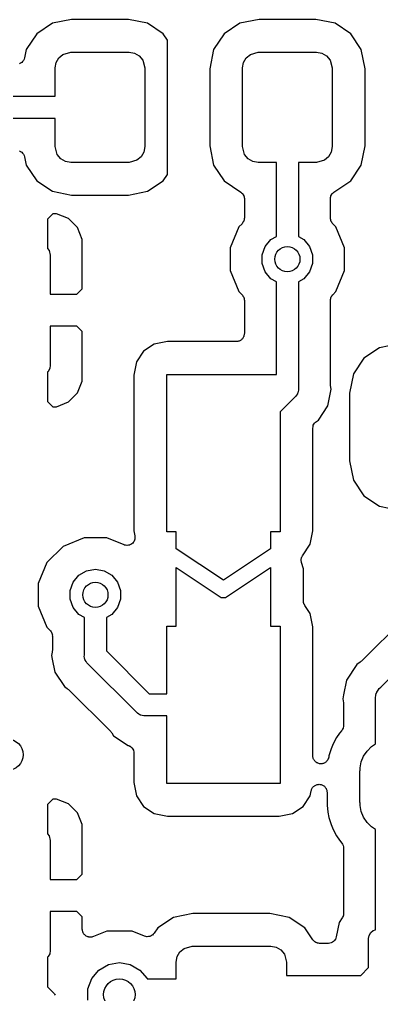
# Model space of a CAD drawing. Extents: x 51.7 to 143, y -96 to -37.9.
# Drawn here: x 70.8 to 76.55, y -66.93 to -51.44 of the extents above; entities that cross this region are included whole.
import ezdxf

# ---------------------------------------------------------------- set-up
doc = ezdxf.new("R2010")
doc.units = 0
doc.header["$MEASUREMENT"] = 0
doc.layers.add('BLACK', color=7, linetype='CONTINUOUS')

msp = doc.modelspace()

# ---------------------------------------------------------------- linework, layer by layer
at = {"layer": 'BLACK', "linetype": 'CONTINUOUS'}
for p, q in [((71.3256, -51.4975), (71.0765, -51.664)), ((71.632, -51.4366), (71.3256, -51.4975)), ((72.532, -51.4366), (71.632, -51.4366)), ((72.8384, -51.4975), (72.532, -51.4366)), ((73.0875, -51.664), (72.8384, -51.4975)), ((74.3006, -51.4975), (74.0515, -51.664)), ((74.607, -51.4366), (74.3006, -51.4975)), ((75.507, -51.4366), (74.607, -51.4366)), ((75.8134, -51.4975), (75.507, -51.4366)), ((76.0625, -51.664), (75.8134, -51.4975)), ((71.0765, -51.664), (70.91, -51.9131)), ((73.156, -51.7665), (73.0875, -51.664)), ((74.0515, -51.664), (73.885, -51.9131)), ((76.229, -51.9131), (76.0625, -51.664)), ((73.156, -53.8975), (73.156, -51.7665)), ((70.8834, -52.0468), (70.8759, -52.0661)), ((70.91, -51.9131), (70.8834, -52.0468)), ((71.3846, -52.1215), (71.428, -52.0463)), ((71.428, -52.0463), (71.4945, -51.9905)), ((71.4945, -51.9905), (71.6195, -51.957)), ((71.6195, -51.957), (72.5445, -51.957)), ((72.5445, -51.957), (72.63, -51.9721)), ((72.63, -51.9721), (72.7052, -52.0155)), ((72.7052, -52.0155), (72.761, -52.082)), ((73.885, -51.9131), (73.8241, -52.2195)), ((74.3596, -52.1215), (74.403, -52.0463)), ((74.403, -52.0463), (74.4695, -51.9905)), ((74.4695, -51.9905), (74.5945, -51.957)), ((74.5945, -51.957), (75.5195, -51.957)), ((75.5195, -51.957), (75.605, -51.9721)), ((75.605, -51.9721), (75.6802, -52.0155)), ((75.6802, -52.0155), (75.736, -52.082)), ((76.2899, -52.2195), (76.229, -51.9131)), ((70.8202, -52.131), (70.8023, -52.1413)), ((70.8384, -52.121), (70.8202, -52.131)), ((70.8393, -52.12), (70.8384, -52.121)), ((70.8405, -52.1193), (70.8393, -52.12)), ((70.8538, -52.1035), (70.8405, -52.1193)), ((70.8674, -52.0879), (70.8538, -52.1035)), ((70.8679, -52.0866), (70.8674, -52.0879)), ((70.8688, -52.0855), (70.8679, -52.0866)), ((70.8759, -52.0661), (70.8688, -52.0855)), ((71.3695, -52.207), (71.3846, -52.1215)), ((71.3695, -52.657), (71.3695, -52.207)), ((72.761, -52.082), (72.7945, -52.207)), ((72.7945, -52.207), (72.7945, -53.457)), ((74.3445, -52.207), (74.3596, -52.1215)), ((74.3445, -53.457), (74.3445, -52.207)), ((75.736, -52.082), (75.7695, -52.207)), ((75.7695, -52.207), (75.7695, -53.457)), ((73.8241, -52.2195), (73.8241, -53.4445)), ((76.2899, -53.4445), (76.2899, -52.2195)), ((67.0095, -52.657), (71.3695, -52.657)), ((71.3695, -53.007), (66.9446, -53.007)), ((71.3695, -53.457), (71.3695, -53.007)), ((73.8241, -53.4445), (73.885, -53.7509)), ((76.229, -53.7509), (76.2899, -53.4445)), ((70.8023, -53.5227), (70.8202, -53.533)), ((70.8202, -53.533), (70.8384, -53.543)), ((70.8384, -53.543), (70.8393, -53.544)), ((70.8393, -53.544), (70.8405, -53.5447)), ((70.8405, -53.5447), (70.8538, -53.5605)), ((70.8538, -53.5605), (70.8674, -53.5761)), ((70.8674, -53.5761), (70.8679, -53.5774)), ((70.8679, -53.5774), (70.8688, -53.5785)), ((70.8688, -53.5785), (70.8759, -53.5979)), ((70.8759, -53.5979), (70.8834, -53.6172)), ((71.403, -53.582), (71.3695, -53.457)), ((71.4588, -53.6485), (71.403, -53.582)), ((72.7794, -53.5425), (72.736, -53.6177)), ((72.7945, -53.457), (72.7794, -53.5425)), ((74.378, -53.582), (74.3445, -53.457)), ((74.4338, -53.6485), (74.378, -53.582)), ((75.7544, -53.5425), (75.711, -53.6177)), ((75.7695, -53.457), (75.7544, -53.5425)), ((70.8834, -53.6172), (70.91, -53.7509)), ((70.91, -53.7509), (71.0765, -54)), ((71.534, -53.6919), (71.4588, -53.6485)), ((71.6195, -53.707), (71.534, -53.6919)), ((72.5445, -53.707), (71.6195, -53.707)), ((72.6695, -53.6735), (72.5445, -53.707)), ((72.736, -53.6177), (72.6695, -53.6735)), ((73.885, -53.7509), (74.0515, -54)), ((74.509, -53.6919), (74.4338, -53.6485)), ((74.5945, -53.707), (74.509, -53.6919)), ((74.882, -53.707), (74.5945, -53.707)), ((74.882, -54.8842), (74.882, -53.707)), ((75.5195, -53.707), (75.232, -53.707)), ((75.232, -53.707), (75.232, -54.8842)), ((75.6445, -53.6735), (75.5195, -53.707)), ((75.711, -53.6177), (75.6445, -53.6735)), ((76.0625, -54), (76.229, -53.7509)), ((73.0875, -54), (73.156, -53.8975)), ((71.0765, -54), (71.3256, -54.1665)), ((72.8384, -54.1665), (73.0875, -54)), ((74.0515, -54), (74.3176, -54.1778)), ((75.7964, -54.1778), (76.0625, -54)), ((71.3256, -54.1665), (71.632, -54.2274)), ((72.532, -54.2274), (72.8384, -54.1665)), ((74.3176, -54.1778), (74.3305, -54.1902)), ((74.3305, -54.1902), (74.3443, -54.2018)), ((74.3443, -54.2018), (74.3464, -54.2054)), ((74.3464, -54.2054), (74.3494, -54.2083)), ((74.3494, -54.2083), (74.3574, -54.2244)), ((75.7566, -54.2244), (75.7646, -54.2083)), ((75.7646, -54.2083), (75.7676, -54.2054)), ((75.7676, -54.2054), (75.7697, -54.2018)), ((75.7697, -54.2018), (75.7835, -54.1902)), ((75.7835, -54.1902), (75.7964, -54.1778)), ((71.632, -54.2274), (72.532, -54.2274)), ((74.3574, -54.2244), (74.3663, -54.24)), ((74.3663, -54.24), (74.3671, -54.2441)), ((74.3671, -54.2441), (74.3689, -54.2479)), ((74.3689, -54.2479), (74.3709, -54.2657)), ((74.3709, -54.2657), (74.374, -54.2834)), ((74.374, -54.2834), (74.374, -54.5913)), ((75.74, -54.2834), (75.7431, -54.2657)), ((75.74, -54.5913), (75.74, -54.2834)), ((75.7431, -54.2657), (75.7451, -54.2479)), ((75.7451, -54.2479), (75.7469, -54.2441)), ((75.7469, -54.2441), (75.7477, -54.24)), ((75.7477, -54.24), (75.7566, -54.2244)), ((71.3314, -54.523), (71.247, -54.6074)), ((71.394, -54.523), (71.3314, -54.523)), ((71.5808, -54.6003), (71.394, -54.523)), ((71.247, -54.6074), (71.247, -55.0751)), ((71.7237, -54.7432), (71.5808, -54.6003)), ((74.3368, -54.6811), (74.2872, -54.7307)), ((74.34, -54.6765), (74.3368, -54.6811)), ((74.3443, -54.6729), (74.34, -54.6765)), ((74.3526, -54.6585), (74.3443, -54.6729)), ((74.3621, -54.645), (74.3526, -54.6585)), ((74.3635, -54.6396), (74.3621, -54.645)), ((74.3663, -54.6347), (74.3635, -54.6396)), ((74.3692, -54.6184), (74.3663, -54.6347)), ((74.3735, -54.6024), (74.3692, -54.6184)), ((74.374, -54.5913), (74.373, -54.5968)), ((74.373, -54.5968), (74.3735, -54.6024)), ((75.741, -54.5968), (75.74, -54.5913)), ((75.7405, -54.6024), (75.741, -54.5968)), ((75.7448, -54.6184), (75.7405, -54.6024)), ((75.7477, -54.6347), (75.7448, -54.6184)), ((75.7505, -54.6396), (75.7477, -54.6347)), ((75.7519, -54.645), (75.7505, -54.6396)), ((75.7614, -54.6586), (75.7519, -54.645)), ((75.7697, -54.6729), (75.7614, -54.6586)), ((75.774, -54.6765), (75.7697, -54.6729)), ((75.7772, -54.6811), (75.774, -54.6765)), ((75.8268, -54.7307), (75.7772, -54.6811)), ((71.801, -54.93), (71.7237, -54.7432)), ((74.2872, -54.7307), (74.149, -55.0644)), ((75.965, -55.0644), (75.8268, -54.7307)), ((71.801, -55.7176), (71.801, -54.93)), ((74.7052, -55.0419), (74.7959, -54.9339)), ((74.7959, -54.9339), (74.882, -54.8842)), ((75.232, -54.8842), (75.3181, -54.9339)), ((75.3181, -54.9339), (75.4088, -55.0419)), ((71.247, -55.0751), (71.2729, -55.106)), ((71.2729, -55.106), (71.293, -55.181)), ((74.149, -55.0644), (74.149, -55.4256)), ((74.657, -55.1745), (74.7052, -55.0419)), ((75.4088, -55.0419), (75.457, -55.1745)), ((75.965, -55.4256), (75.965, -55.0644)), ((71.293, -55.181), (71.293, -55.802)), ((74.657, -55.3155), (74.657, -55.1745)), ((75.457, -55.1745), (75.457, -55.3155)), ((74.149, -55.4256), (74.2872, -55.7593)), ((74.7052, -55.4481), (74.657, -55.3155)), ((74.7959, -55.5561), (74.7052, -55.4481)), ((75.4088, -55.4481), (75.3181, -55.5561)), ((75.457, -55.3155), (75.4088, -55.4481)), ((75.8268, -55.7593), (75.965, -55.4256)), ((74.882, -55.6058), (74.7959, -55.5561)), ((74.882, -57.075), (74.882, -55.6058)), ((75.3181, -55.5561), (75.232, -55.6058)), ((75.232, -55.6058), (75.232, -57.3014)), ((71.7166, -55.802), (71.801, -55.7176)), ((74.2872, -55.7593), (74.3368, -55.8089)), ((75.7772, -55.8089), (75.8268, -55.7593)), ((71.293, -55.802), (71.7166, -55.802)), ((74.3368, -55.8089), (74.34, -55.8135)), ((74.34, -55.8135), (74.3443, -55.8171)), ((74.3443, -55.8171), (74.3526, -55.8314)), ((74.3526, -55.8314), (74.3621, -55.845)), ((74.3621, -55.845), (74.3635, -55.8504)), ((74.3635, -55.8504), (74.3663, -55.8553)), ((74.3663, -55.8553), (74.3692, -55.8716)), ((74.3692, -55.8716), (74.3735, -55.8876)), ((74.3735, -55.8876), (74.373, -55.8932)), ((74.373, -55.8932), (74.374, -55.8987)), ((74.374, -55.8987), (74.374, -56.4276)), ((75.74, -55.8987), (75.741, -55.8932)), ((75.74, -57.2292), (75.74, -55.8987)), ((75.7405, -55.8876), (75.7448, -55.8716)), ((75.741, -55.8932), (75.7405, -55.8876)), ((75.7448, -55.8716), (75.7477, -55.8553)), ((75.7477, -55.8553), (75.7505, -55.8504)), ((75.7505, -55.8504), (75.7519, -55.845)), ((75.7519, -55.845), (75.7614, -55.8314)), ((75.7614, -55.8314), (75.7697, -55.8171)), ((75.7697, -55.8171), (75.774, -55.8135)), ((75.774, -55.8135), (75.7772, -55.8089)), ((71.293, -56.31), (71.293, -56.931)), ((71.7166, -56.31), (71.293, -56.31)), ((71.801, -56.3944), (71.7166, -56.31)), ((71.801, -57.182), (71.801, -56.3944)), ((74.3001, -56.5413), (74.2904, -56.5469)), ((74.3105, -56.5375), (74.3001, -56.5413)), ((74.319, -56.5304), (74.3105, -56.5375)), ((74.3286, -56.5248), (74.319, -56.5304)), ((74.3358, -56.5163), (74.3286, -56.5248)), ((74.3443, -56.5092), (74.3358, -56.5163)), ((74.3498, -56.4996), (74.3443, -56.5092)), ((74.357, -56.4911), (74.3498, -56.4996)), ((74.3608, -56.4806), (74.357, -56.4911)), ((74.3663, -56.471), (74.3608, -56.4806)), ((74.3683, -56.4601), (74.3663, -56.471)), ((74.3721, -56.4496), (74.3683, -56.4601)), ((74.374, -56.4276), (74.3721, -56.4385)), ((74.3721, -56.4385), (74.3721, -56.4496)), ((72.9428, -56.5965), (72.7748, -56.7088)), ((73.1535, -56.5546), (72.9428, -56.5965)), ((74.247, -56.5546), (73.1535, -56.5546)), ((74.2579, -56.5526), (74.247, -56.5546)), ((74.2691, -56.5526), (74.2579, -56.5526)), ((74.2795, -56.5488), (74.2691, -56.5526)), ((74.2904, -56.5469), (74.2795, -56.5488)), ((76.5201, -56.6525), (76.271, -56.819)), ((76.8265, -56.5916), (76.5201, -56.6525)), ((72.7748, -56.7088), (72.6625, -56.8768)), ((76.271, -56.819), (76.1045, -57.0681)), ((71.284, -56.9823), (71.2579, -57.0274)), ((71.293, -56.931), (71.284, -56.9823)), ((72.6625, -56.8768), (72.6206, -57.0875)), ((71.2579, -57.0274), (71.247, -57.0366)), ((71.247, -57.0366), (71.247, -57.5046)), ((72.6206, -57.0875), (72.6206, -59.5625)), ((73.141, -59.575), (73.141, -57.075)), ((73.141, -57.075), (74.882, -57.075)), ((76.1045, -57.0681), (76.0436, -57.3745)), ((71.7237, -57.3688), (71.801, -57.182)), ((75.232, -57.3014), (75.234, -57.3245)), ((75.7422, -57.2415), (75.74, -57.2292)), ((75.7424, -57.254), (75.7422, -57.2415)), ((75.7534, -57.309), (75.7424, -57.254)), ((75.7424, -57.364), (75.7534, -57.309)), ((71.5808, -57.5117), (71.7237, -57.3688)), ((75.1753, -57.4381), (74.941, -57.6725)), ((75.1931, -57.4232), (75.1753, -57.4381)), ((75.2047, -57.4031), (75.1931, -57.4232)), ((75.218, -57.3841), (75.2047, -57.4031)), ((75.2201, -57.3765), (75.218, -57.3841)), ((75.224, -57.3698), (75.2201, -57.3765)), ((75.228, -57.3469), (75.224, -57.3698)), ((75.234, -57.3245), (75.228, -57.3469)), ((75.7004, -57.5755), (75.7424, -57.364)), ((75.7424, -57.364), (75.7424, -57.364)), ((76.0436, -57.3745), (76.0436, -58.4495)), ((71.247, -57.5046), (71.3314, -57.589)), ((71.3314, -57.589), (71.394, -57.589)), ((71.394, -57.589), (71.5808, -57.5117)), ((75.5494, -57.8014), (75.7004, -57.5755)), ((74.941, -57.6725), (74.941, -59.575)), ((75.4614, -57.9281), (75.4646, -57.9104)), ((75.4614, -59.5625), (75.4614, -57.9281)), ((75.4646, -57.9104), (75.4665, -57.8925)), ((75.4665, -57.8925), (75.4684, -57.8888)), ((75.4684, -57.8888), (75.4691, -57.8846)), ((75.4691, -57.8846), (75.4781, -57.8691)), ((75.4781, -57.8691), (75.486, -57.853)), ((75.486, -57.853), (75.4891, -57.8501)), ((75.4891, -57.8501), (75.4912, -57.8464)), ((75.4912, -57.8464), (75.5049, -57.8349)), ((75.5049, -57.8349), (75.5179, -57.8225)), ((75.5179, -57.8225), (75.5494, -57.8014)), ((76.0436, -58.4495), (76.1045, -58.7559)), ((76.1045, -58.7559), (76.271, -59.005)), ((76.271, -59.005), (76.5201, -59.1715)), ((76.5201, -59.1715), (76.8265, -59.2324)), ((72.6206, -59.5625), (72.6364, -59.6422)), ((72.6364, -59.6422), (72.6365, -59.6464)), ((73.291, -59.575), (73.141, -59.575)), ((73.291, -59.846), (73.291, -59.575)), ((74.941, -59.575), (74.791, -59.575)), ((74.791, -59.575), (74.791, -59.846)), ((75.4195, -59.7732), (75.4614, -59.5625)), ((71.8284, -59.671), (71.4947, -59.8092)), ((72.1896, -59.671), (71.8284, -59.671)), ((72.4633, -59.7843), (72.1896, -59.671)), ((72.4674, -59.7853), (72.4633, -59.7843)), ((72.471, -59.7873), (72.4674, -59.7853)), ((72.4888, -59.79), (72.471, -59.7873)), ((72.5063, -59.7939), (72.4888, -59.79)), ((72.5105, -59.7933), (72.5063, -59.7939)), ((72.5146, -59.794), (72.5105, -59.7933)), ((72.5322, -59.7905), (72.5146, -59.794)), ((72.5501, -59.7881), (72.5322, -59.7905)), ((72.5538, -59.7862), (72.5501, -59.7881)), ((72.5579, -59.7854), (72.5538, -59.7862)), ((72.5732, -59.7761), (72.5579, -59.7854)), ((72.5892, -59.7678), (72.5732, -59.7761)), ((72.592, -59.7647), (72.5892, -59.7678)), ((72.5956, -59.7625), (72.592, -59.7647)), ((72.6068, -59.7485), (72.5956, -59.7625)), ((72.619, -59.7353), (72.6068, -59.7485)), ((72.6206, -59.7314), (72.619, -59.7353)), ((72.6232, -59.7281), (72.6206, -59.7314)), ((72.629, -59.7111), (72.6232, -59.7281)), ((72.6359, -59.6945), (72.629, -59.7111)), ((72.636, -59.6903), (72.6359, -59.6945)), ((72.6374, -59.6863), (72.636, -59.6903)), ((72.6365, -59.6464), (72.6378, -59.6504)), ((72.6378, -59.6504), (72.637, -59.6684)), ((72.637, -59.6684), (72.6374, -59.6863)), ((75.2969, -59.9567), (75.4195, -59.7732)), ((71.4947, -59.8092), (71.2392, -60.0647)), ((74.041, -60.346), (73.291, -59.846)), ((74.791, -59.846), (74.041, -60.346)), ((71.2392, -60.0647), (71.101, -60.3984)), ((75.2757, -60.0203), (75.2784, -60.0088)), ((75.2769, -60.0307), (75.2757, -60.0203)), ((75.2763, -60.0411), (75.2769, -60.0307)), ((75.2795, -60.0524), (75.2763, -60.0411)), ((75.2784, -60.0088), (75.2791, -59.9971)), ((75.2791, -59.9971), (75.2833, -59.9875)), ((75.2809, -60.0641), (75.2795, -60.0524)), ((75.3114, -60.1648), (75.2809, -60.0641)), ((75.2833, -59.9875), (75.2857, -59.9773)), ((75.2857, -59.9773), (75.2922, -59.9675)), ((75.2922, -59.9675), (75.2969, -59.9567)), ((71.7479, -60.2679), (71.8701, -60.1973)), ((71.8701, -60.1973), (72.009, -60.1728)), ((72.009, -60.1728), (72.1479, -60.1973)), ((72.1479, -60.1973), (72.2701, -60.2679)), ((73.291, -61.075), (73.291, -60.146)), ((73.291, -60.146), (74.0058, -60.6226)), ((74.0762, -60.6226), (74.791, -60.146)), ((74.791, -60.146), (74.791, -61.075)), ((75.3114, -60.6765), (75.3114, -60.1648)), ((71.101, -60.3984), (71.101, -60.7596)), ((71.609, -60.5085), (71.6572, -60.3759)), ((71.6572, -60.3759), (71.7479, -60.2679)), ((72.2701, -60.2679), (72.3608, -60.3759)), ((72.3608, -60.3759), (72.409, -60.5085)), ((71.609, -60.6495), (71.609, -60.5085)), ((72.409, -60.5085), (72.409, -60.6495)), ((71.6572, -60.7821), (71.609, -60.6495)), ((72.409, -60.6495), (72.3608, -60.7821)), ((74.0058, -60.6226), (74.0101, -60.621)), ((74.0101, -60.621), (74.0719, -60.621)), ((74.0719, -60.621), (74.0762, -60.6226)), ((75.3141, -60.6915), (75.3114, -60.6765)), ((75.3151, -60.7067), (75.3141, -60.6915)), ((75.3179, -60.7131), (75.3151, -60.7067)), ((75.3191, -60.7199), (75.3179, -60.7131)), ((75.3267, -60.7331), (75.3191, -60.7199)), ((77.2688, -60.5972), (76.2336, -61.6324)), ((71.101, -60.7596), (71.2392, -61.0933)), ((71.7479, -60.8901), (71.6572, -60.7821)), ((72.3608, -60.7821), (72.2701, -60.8901)), ((75.3328, -60.7471), (75.3267, -60.7331)), ((75.4195, -60.8768), (75.3328, -60.7471)), ((75.4614, -61.0875), (75.4195, -60.8768)), ((76.5389, -62.0455), (77.814, -60.7704)), ((71.834, -60.9398), (71.7479, -60.8901)), ((71.834, -61.5354), (71.834, -60.9398)), ((72.2701, -60.8901), (72.184, -60.9398)), ((72.184, -60.9398), (72.184, -61.4705)), ((71.2392, -61.0933), (71.2888, -61.1429)), ((71.2888, -61.1429), (71.292, -61.1475)), ((71.292, -61.1475), (71.2963, -61.1511)), ((71.2963, -61.1511), (71.3046, -61.1654)), ((71.3046, -61.1654), (71.3141, -61.179)), ((71.3141, -61.179), (71.3155, -61.1844)), ((71.3155, -61.1844), (71.3183, -61.1893)), ((71.3183, -61.1893), (71.3212, -61.2056)), ((73.141, -62.15), (73.141, -61.075)), ((73.141, -61.075), (73.291, -61.075)), ((74.791, -61.075), (74.941, -61.075)), ((74.941, -61.075), (74.941, -63.575)), ((75.4614, -63.1362), (75.4614, -61.0875)), ((71.3212, -61.2056), (71.3255, -61.2216)), ((71.3255, -61.2216), (71.325, -61.2272)), ((71.325, -61.2272), (71.326, -61.2327)), ((71.326, -61.2327), (71.326, -61.4632)), ((71.3236, -61.488), (71.3126, -61.543)), ((71.3238, -61.4755), (71.3236, -61.488)), ((71.326, -61.4632), (71.3238, -61.4755)), ((72.184, -61.4705), (72.8635, -62.15)), ((71.3126, -61.543), (71.3236, -61.598)), ((71.3236, -61.598), (71.3236, -61.598)), ((71.3236, -61.598), (71.3656, -61.8095)), ((71.832, -61.5585), (71.834, -61.5354)), ((71.838, -61.5809), (71.832, -61.5585)), ((71.842, -61.6038), (71.838, -61.5809)), ((71.8459, -61.6105), (71.842, -61.6038)), ((71.848, -61.6181), (71.8459, -61.6105)), ((71.8613, -61.6371), (71.848, -61.6181)), ((71.8729, -61.6572), (71.8613, -61.6371)), ((71.8907, -61.6721), (71.8729, -61.6572)), ((76.2144, -61.6482), (76.1615, -61.6835)), ((76.2234, -61.6395), (76.2144, -61.6482)), ((76.2336, -61.6324), (76.2234, -61.6395)), ((71.3656, -61.8095), (71.5166, -62.0354)), ((72.6619, -62.4433), (71.8907, -61.6721)), ((76.1615, -61.6835), (75.994, -61.9342)), ((75.994, -61.9342), (75.9476, -62.1676)), ((71.5166, -62.0354), (71.5632, -62.0666)), ((71.5632, -62.0666), (71.5722, -62.0752)), ((71.5722, -62.0752), (71.5825, -62.0824)), ((71.5825, -62.0824), (72.2516, -62.7515)), ((76.475, -62.1335), (76.4779, -62.1227)), ((76.4779, -62.1227), (76.497, -62.0955)), ((76.497, -62.0955), (76.5135, -62.0668)), ((76.5135, -62.0668), (76.5389, -62.0455)), ((72.8635, -62.15), (73.141, -62.15)), ((75.9476, -62.1676), (75.9352, -62.23)), ((75.9352, -62.23), (75.9476, -62.2924)), ((75.9476, -62.1676), (75.9476, -62.1676)), ((76.4551, -62.2079), (76.4637, -62.1758)), ((76.458, -62.2409), (76.4551, -62.2079)), ((76.458, -62.9456), (76.458, -62.2409)), ((76.4637, -62.1758), (76.4695, -62.1432)), ((76.4695, -62.1432), (76.475, -62.1335)), ((75.9476, -62.2924), (75.9478, -62.3049)), ((75.9478, -62.3049), (75.95, -62.3172)), ((75.95, -62.3172), (75.95, -62.6516)), ((72.6768, -62.4611), (72.6619, -62.4433)), ((72.6969, -62.4727), (72.6768, -62.4611)), ((72.7159, -62.486), (72.6969, -62.4727)), ((72.7235, -62.4881), (72.7159, -62.486)), ((72.7302, -62.492), (72.7235, -62.4881)), ((72.7531, -62.496), (72.7302, -62.492)), ((72.7755, -62.502), (72.7531, -62.496)), ((72.7986, -62.5), (72.7755, -62.502)), ((73.141, -62.5), (72.7986, -62.5)), ((73.141, -63.575), (73.141, -62.5)), ((75.9212, -62.7321), (75.8853, -62.7758)), ((75.9316, -62.7135), (75.9212, -62.7321)), ((75.9423, -62.695), (75.9316, -62.7135)), ((75.9425, -62.6943), (75.9423, -62.695)), ((75.9428, -62.6937), (75.9425, -62.6943)), ((75.9463, -62.6726), (75.9428, -62.6937)), ((75.95, -62.6516), (75.9463, -62.6726)), ((72.2516, -62.7515), (72.2588, -62.7618)), ((72.2588, -62.7618), (72.2674, -62.7708)), ((72.2674, -62.7708), (72.2986, -62.8174)), ((72.2986, -62.8174), (72.5287, -62.9712)), ((75.8378, -62.847), (75.7838, -62.9479)), ((75.8853, -62.7758), (75.8378, -62.847)), ((72.5287, -62.9712), (72.5376, -62.9746)), ((72.5376, -62.9746), (72.5571, -62.9817)), ((72.5571, -62.9817), (72.5581, -62.9826)), ((72.5581, -62.9826), (72.5594, -62.9831)), ((72.5594, -62.9831), (72.575, -62.9968)), ((72.575, -62.9968), (72.5908, -63.0101)), ((72.5908, -63.0101), (72.5915, -63.0113)), ((72.5915, -63.0113), (72.5926, -63.0122)), ((72.5926, -63.0122), (72.6026, -63.0303)), ((72.6026, -63.0303), (72.6129, -63.0483)), ((72.6129, -63.0483), (72.6131, -63.0497)), ((72.6131, -63.0497), (72.6138, -63.0509)), ((72.6138, -63.0509), (72.617, -63.0713)), ((75.7511, -63.0269), (75.7179, -63.1364)), ((75.7838, -62.9479), (75.7511, -63.0269)), ((76.3215, -63.0598), (76.3908, -62.9905)), ((76.3908, -62.9905), (76.458, -62.9456)), ((72.617, -63.0713), (72.6206, -63.0917)), ((72.6206, -63.0917), (72.6206, -63.5625)), ((75.4631, -63.1458), (75.4614, -63.1362)), ((75.4629, -63.1555), (75.4631, -63.1458)), ((75.4669, -63.1673), (75.4629, -63.1555)), ((75.4691, -63.1796), (75.4669, -63.1673)), ((75.474, -63.188), (75.4691, -63.1796)), ((75.4771, -63.1973), (75.474, -63.188)), ((75.4849, -63.207), (75.4771, -63.1973)), ((75.4912, -63.2178), (75.4849, -63.207)), ((75.697, -63.202), (75.6906, -63.2094)), ((75.7015, -63.1904), (75.697, -63.202)), ((75.7078, -63.1796), (75.7015, -63.1904)), ((75.7095, -63.17), (75.7078, -63.1796)), ((75.713, -63.1609), (75.7095, -63.17)), ((75.7179, -63.1364), (75.713, -63.1609)), ((76.2295, -63.2319), (76.267, -63.1413)), ((76.267, -63.1413), (76.3215, -63.0598)), ((75.4986, -63.2241), (75.4912, -63.2178)), ((75.5047, -63.2316), (75.4986, -63.2241)), ((75.5154, -63.2381), (75.5047, -63.2316)), ((75.5249, -63.2462), (75.5154, -63.2381)), ((75.5341, -63.2495), (75.5249, -63.2462)), ((75.5424, -63.2545), (75.5341, -63.2495)), ((75.5547, -63.257), (75.5424, -63.2545)), ((75.5664, -63.2612), (75.5547, -63.257)), ((75.5761, -63.2612), (75.5664, -63.2612)), ((75.5857, -63.2631), (75.5761, -63.2612)), ((75.598, -63.2612), (75.5857, -63.2631)), ((75.6105, -63.2612), (75.598, -63.2612)), ((75.6196, -63.2579), (75.6105, -63.2612)), ((75.6293, -63.2564), (75.6196, -63.2579)), ((75.6402, -63.2504), (75.6293, -63.2564)), ((75.6519, -63.2462), (75.6402, -63.2504)), ((75.6594, -63.2399), (75.6519, -63.2462)), ((75.6679, -63.2352), (75.6594, -63.2399)), ((75.6762, -63.2258), (75.6679, -63.2352)), ((75.6857, -63.2178), (75.6762, -63.2258)), ((75.6906, -63.2094), (75.6857, -63.2178)), ((76.2104, -63.328), (76.2295, -63.2319)), ((76.2104, -63.377), (76.2104, -63.328)), ((76.208, -63.877), (76.208, -63.377)), ((76.208, -63.377), (76.2104, -63.377)), ((72.6206, -63.5625), (72.6625, -63.7732)), ((74.941, -63.575), (73.141, -63.575)), ((75.4395, -63.6813), (75.4412, -63.6717)), ((75.4412, -63.6717), (75.4475, -63.6609)), ((75.4475, -63.6609), (75.452, -63.6493)), ((75.452, -63.6493), (75.4584, -63.642)), ((75.4584, -63.642), (75.4633, -63.6335)), ((75.4633, -63.6335), (75.4728, -63.6255)), ((75.4728, -63.6255), (75.4811, -63.6161)), ((75.4811, -63.6161), (75.4896, -63.6114)), ((75.4896, -63.6114), (75.4971, -63.6052)), ((75.4971, -63.6052), (75.5088, -63.6009)), ((75.5088, -63.6009), (75.5197, -63.5949)), ((75.5197, -63.5949), (75.5294, -63.5934)), ((75.5294, -63.5934), (75.5385, -63.5901)), ((75.5385, -63.5901), (75.551, -63.5901)), ((75.551, -63.5901), (75.5633, -63.5882)), ((75.5633, -63.5882), (75.5729, -63.5901)), ((75.5729, -63.5901), (75.5826, -63.5901)), ((75.5826, -63.5901), (75.5943, -63.5944)), ((75.5943, -63.5944), (75.6066, -63.5968)), ((75.6066, -63.5968), (75.6149, -63.6018)), ((75.6149, -63.6018), (75.6241, -63.6052)), ((75.6241, -63.6052), (75.6336, -63.6132)), ((75.6336, -63.6132), (75.6443, -63.6197)), ((75.6443, -63.6197), (75.6504, -63.6273)), ((75.6504, -63.6273), (75.6578, -63.6335)), ((75.6578, -63.6335), (75.6641, -63.6443)), ((75.6641, -63.6443), (75.6719, -63.6541)), ((75.6719, -63.6541), (75.675, -63.6633)), ((75.675, -63.6633), (75.6799, -63.6717)), ((75.6799, -63.6717), (75.6821, -63.684)), ((71.3314, -63.823), (71.247, -63.9074)), ((71.394, -63.823), (71.3314, -63.823)), ((71.5808, -63.9003), (71.394, -63.823)), ((72.6625, -63.7732), (72.7748, -63.9412)), ((75.3072, -63.9412), (75.4195, -63.7732)), ((75.4195, -63.7732), (75.436, -63.6904)), ((75.436, -63.6904), (75.4395, -63.6813)), ((75.6821, -63.684), (75.6861, -63.6958)), ((75.6861, -63.6958), (75.6859, -63.7056)), ((75.6859, -63.7056), (75.6876, -63.7152)), ((75.6876, -63.7152), (75.6876, -63.8658)), ((71.247, -63.9074), (71.247, -64.3751)), ((71.7237, -64.0432), (71.5808, -63.9003)), ((72.7748, -63.9412), (72.9428, -64.0535)), ((75.1392, -64.0535), (75.3072, -63.9412)), ((75.6876, -63.8658), (75.6878, -63.8768)), ((75.6878, -63.8768), (75.69, -63.8891)), ((75.69, -63.8891), (75.69, -63.9198)), ((75.69, -63.9198), (75.7012, -64.0337)), ((76.2104, -63.877), (76.208, -63.877)), ((76.2104, -63.926), (76.2104, -63.877)), ((76.2295, -64.0221), (76.2104, -63.926)), ((71.801, -64.23), (71.7237, -64.0432)), ((72.9428, -64.0535), (73.1535, -64.0954)), ((73.1535, -64.0954), (74.9285, -64.0954)), ((74.9285, -64.0954), (75.1392, -64.0535)), ((75.7012, -64.0337), (75.7179, -64.1176)), ((75.7179, -64.1176), (75.7511, -64.2271)), ((76.267, -64.1127), (76.2295, -64.0221)), ((76.3215, -64.1942), (76.267, -64.1127)), ((71.801, -65.0176), (71.801, -64.23)), ((75.7511, -64.2271), (75.7838, -64.3061)), ((76.3908, -64.2635), (76.3215, -64.1942)), ((76.458, -64.3084), (76.3908, -64.2635)), ((71.247, -64.3751), (71.2729, -64.406)), ((71.2729, -64.406), (71.293, -64.481)), ((75.7838, -64.3061), (75.8378, -64.407)), ((75.8378, -64.407), (75.8853, -64.4782)), ((76.458, -65.9014), (76.458, -64.3084)), ((71.293, -64.481), (71.293, -65.102)), ((75.8853, -64.4782), (75.9212, -64.5219)), ((75.9212, -64.5219), (75.9317, -64.5405)), ((75.9317, -64.5405), (75.9423, -64.559)), ((75.9423, -64.559), (75.9425, -64.5597)), ((75.9425, -64.5597), (75.9428, -64.5603)), ((75.9428, -64.5603), (75.9463, -64.5815)), ((75.9463, -64.5815), (75.95, -64.6024)), ((75.95, -64.6024), (75.95, -65.6419)), ((71.7166, -65.102), (71.801, -65.0176)), ((71.293, -65.102), (71.7166, -65.102)), ((71.7166, -65.61), (71.293, -65.61)), ((71.293, -65.61), (71.293, -66.231)), ((71.801, -65.6944), (71.7166, -65.61)), ((73.5555, -65.6421), (73.2491, -65.703)), ((74.7805, -65.6421), (73.5555, -65.6421)), ((75.0869, -65.703), (74.7805, -65.6421)), ((75.9423, -65.6854), (75.9347, -65.6986)), ((75.9436, -65.6785), (75.9423, -65.6854)), ((75.9464, -65.6721), (75.9436, -65.6785)), ((75.9474, -65.6569), (75.9464, -65.6721)), ((75.95, -65.6419), (75.9474, -65.6569)), ((71.801, -65.8919), (71.801, -65.6944)), ((73.2491, -65.703), (73, -65.8695)), ((75.336, -65.8695), (75.0869, -65.703)), ((75.8799, -65.7854), (75.8343, -66.0148)), ((75.9286, -65.7125), (75.8799, -65.7854)), ((75.9347, -65.6986), (75.9286, -65.7125)), ((71.8034, -65.9055), (71.801, -65.8919)), ((71.804, -65.9193), (71.8034, -65.9055)), ((71.8072, -65.9271), (71.804, -65.9193)), ((71.8087, -65.9353), (71.8072, -65.9271)), ((71.8156, -65.9473), (71.8087, -65.9353)), ((71.8209, -65.9601), (71.8156, -65.9473)), ((71.8265, -65.9662), (71.8209, -65.9601)), ((71.8307, -65.9735), (71.8265, -65.9662)), ((71.8413, -65.9824), (71.8307, -65.9735)), ((71.8507, -65.9926), (71.8413, -65.9824)), ((71.8581, -65.9965), (71.8507, -65.9926)), ((72.1895, -65.921), (71.9766, -66.0092)), ((72.5905, -65.921), (72.1895, -65.921)), ((72.788, -66.0028), (72.5905, -65.921)), ((72.9117, -65.9879), (72.8931, -65.997)), ((72.9126, -65.9869), (72.9117, -65.9879)), ((72.9139, -65.9862), (72.9126, -65.9869)), ((72.9279, -65.971), (72.9139, -65.9862)), ((72.9422, -65.956), (72.9279, -65.971)), ((73, -65.8695), (72.9422, -65.956)), ((75.4637, -66.0606), (75.336, -65.8695)), ((76.347, -66.041), (76.356, -65.9897)), ((76.356, -65.9897), (76.3821, -65.9446)), ((76.3821, -65.9446), (76.422, -65.9111)), ((76.422, -65.9111), (76.458, -65.9014)), ((71.8645, -66.0018), (71.8581, -65.9965)), ((71.8775, -66.0066), (71.8645, -66.0018)), ((71.8898, -66.013), (71.8775, -66.0066)), ((71.8981, -66.0141), (71.8898, -66.013)), ((71.9059, -66.0169), (71.8981, -66.0141)), ((71.9198, -66.0169), (71.9059, -66.0169)), ((71.9335, -66.0187), (71.9198, -66.0169)), ((71.9417, -66.0169), (71.9335, -66.0187)), ((71.9501, -66.0169), (71.9417, -66.0169)), ((71.9631, -66.0122), (71.9501, -66.0169)), ((71.9766, -66.0092), (71.9631, -66.0122)), ((72.8082, -66.0073), (72.788, -66.0028)), ((72.8283, -66.0122), (72.8082, -66.0073)), ((72.8296, -66.012), (72.8283, -66.0122)), ((72.831, -66.0123), (72.8296, -66.012)), ((72.8516, -66.0096), (72.831, -66.0123)), ((72.8721, -66.0074), (72.8516, -66.0096)), ((72.8734, -66.0068), (72.8721, -66.0074)), ((72.8747, -66.0066), (72.8734, -66.0068)), ((72.8931, -65.997), (72.8747, -66.0066)), ((75.4761, -66.0735), (75.4637, -66.0606)), ((75.4877, -66.0873), (75.4761, -66.0735)), ((75.4913, -66.0894), (75.4877, -66.0873)), ((75.4942, -66.0924), (75.4913, -66.0894)), ((75.5103, -66.1004), (75.4942, -66.0924)), ((75.5259, -66.1093), (75.5103, -66.1004)), ((75.53, -66.1101), (75.5259, -66.1093)), ((75.5338, -66.1119), (75.53, -66.1101)), ((75.5516, -66.1139), (75.5338, -66.1119)), ((75.5693, -66.117), (75.5516, -66.1139)), ((75.7097, -66.117), (75.5693, -66.117)), ((75.7301, -66.1134), (75.7097, -66.117)), ((75.7505, -66.1103), (75.7301, -66.1134)), ((75.7518, -66.1096), (75.7505, -66.1103)), ((75.7531, -66.1093), (75.7518, -66.1096)), ((75.7711, -66.099), (75.7531, -66.1093)), ((75.7892, -66.089), (75.7711, -66.099)), ((75.7901, -66.088), (75.7892, -66.089)), ((75.7913, -66.0873), (75.7901, -66.088)), ((75.8046, -66.0715), (75.7913, -66.0873)), ((75.8183, -66.0559), (75.8046, -66.0715)), ((75.8188, -66.0546), (75.8183, -66.0559)), ((75.8197, -66.0535), (75.8188, -66.0546)), ((75.8268, -66.0341), (75.8197, -66.0535)), ((75.8343, -66.0148), (75.8268, -66.0341)), ((76.347, -66.4999), (76.347, -66.041)), ((71.284, -66.2823), (71.2579, -66.3274)), ((71.293, -66.231), (71.284, -66.2823)), ((73.3081, -66.327), (73.3515, -66.2518)), ((73.3515, -66.2518), (73.418, -66.196)), ((73.418, -66.196), (73.543, -66.1625)), ((73.543, -66.1625), (74.793, -66.1625)), ((74.793, -66.1625), (74.8785, -66.1776)), ((74.8785, -66.1776), (74.9537, -66.221)), ((74.9537, -66.221), (75.0095, -66.2875)), ((75.0095, -66.2875), (75.043, -66.4125)), ((71.2579, -66.3274), (71.247, -66.3366)), ((71.247, -66.3366), (71.247, -66.8046)), ((72.0636, -66.5401), (72.2164, -66.4519)), ((72.2164, -66.4519), (72.39, -66.4213)), ((72.39, -66.4213), (72.5636, -66.4519)), ((72.5636, -66.4519), (72.7164, -66.5401)), ((73.293, -66.4125), (73.3081, -66.327)), ((73.293, -66.679), (73.293, -66.4125)), ((75.043, -66.4125), (75.043, -66.625)), ((71.9503, -66.6751), (72.0636, -66.5401)), ((72.7164, -66.5401), (72.8297, -66.6751)), ((76.2219, -66.625), (76.347, -66.4999)), ((71.89, -66.8408), (71.9503, -66.6751)), ((72.8297, -66.6751), (72.8311, -66.679)), ((72.8311, -66.679), (73.293, -66.679)), ((75.043, -66.625), (76.2219, -66.625)), ((71.247, -66.8046), (71.3448, -66.9024)), ((71.3448, -66.9024), (71.348, -66.907)), ((71.348, -66.907), (71.3523, -66.9106)), ((71.3523, -66.9106), (71.3606, -66.925)), ((71.3606, -66.925), (71.3701, -66.9386)), ((71.89, -67.0172), (71.89, -66.8408))]:
    msp.add_line(p, q, dxfattribs=at)
at = {"layer": 'BLACK'}
for centre, radius in [((75.057, -55.245), 0.2), ((72.009, -60.579), 0.2), ((70.612, -63.119), 0.25), ((72.39, -66.929), 0.25)]:
    msp.add_circle(centre, radius, dxfattribs=at)

doc.saveas('drawing.dxf')
